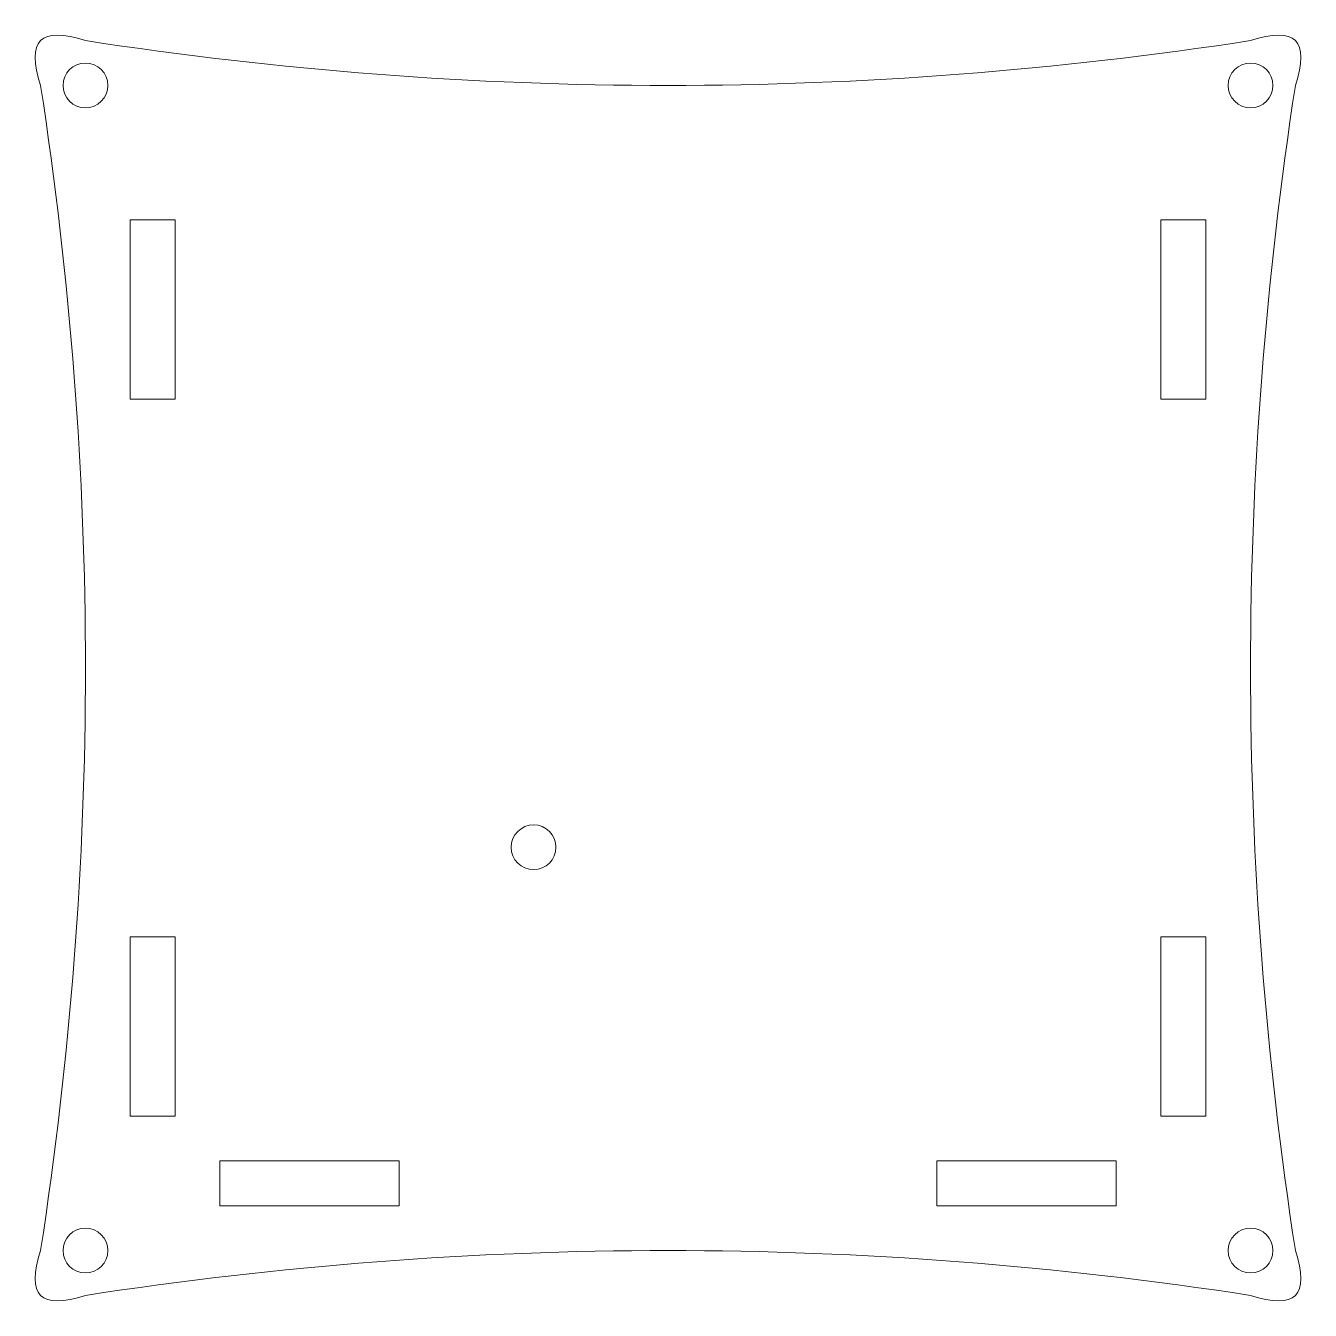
# Model space of a CAD drawing. Header units: inches. Extents: x -0.08 to 7.08, y -0.08 to 7.08.
import ezdxf

# ---------------------------------------------------------------- set-up
doc = ezdxf.new("R2010")
doc.units = ezdxf.units.IN
doc.header["$MEASUREMENT"] = 0

msp = doc.modelspace()

# ---------------------------------------------------------------- linework, layer by layer
at = {"color": 7, "linetype": 'Continuous', "lineweight": 15}
for p, q in [((0.75, 6), (0.5, 6)), ((0.5, 6), (0.5, 5)), ((0.75, 5), (0.75, 6)), ((6.25, 6), (6.25, 5)), ((6.5, 6), (6.25, 6)), ((6.5, 5), (6.5, 6)), ((0.5, 5), (0.75, 5)), ((6.25, 5), (6.5, 5)), ((0.75, 2), (0.5, 2)), ((0.5, 2), (0.5, 1)), ((0.75, 1), (0.75, 2)), ((6.5, 2), (6.25, 2)), ((6.25, 2), (6.25, 1)), ((6.5, 1), (6.5, 2)), ((0.5, 1), (0.75, 1)), ((6.25, 1), (6.5, 1)), ((2, 0.75), (1, 0.75)), ((1, 0.75), (1, 0.5)), ((2, 0.5), (2, 0.75)), ((5, 0.75), (5, 0.5)), ((6, 0.75), (5, 0.75)), ((6, 0.5), (6, 0.75)), ((1, 0.5), (2, 0.5)), ((5, 0.5), (6, 0.5))]:
    msp.add_line(p, q, dxfattribs=at)
for centre in [(0.25, 6.75), (6.75, 6.75), (2.75, 2.5), (0.25, 0.25), (6.75, 0.25)]:
    msp.add_circle(centre, 0.125, dxfattribs=at)
for points in [[(0.25, 7), (0, 7.0833), (-0.0833, 7), (0, 6.75)], [(7, 6.75), (7.0833, 7), (7, 7.0833), (6.75, 7)], [(6.75, 7), (4.5833, 6.6667), (2.4167, 6.6667), (0.25, 7)], [(0, 6.75), (0.3333, 4.5833), (0.3333, 2.4167), (0, 0.25)], [(7, 0.25), (6.6667, 2.4167), (6.6667, 4.5833), (7, 6.75)], [(0.25, 0), (2.4167, 0.3333), (4.5833, 0.3333), (6.75, 0)], [(0, 0.25), (-0.0833, 0), (0, -0.0833), (0.25, 0)], [(6.75, 0), (7, -0.0833), (7.0833, 0), (7, 0.25)]]:
    msp.add_open_spline(points, degree=3, dxfattribs=at)

doc.saveas('drawing.dxf')
